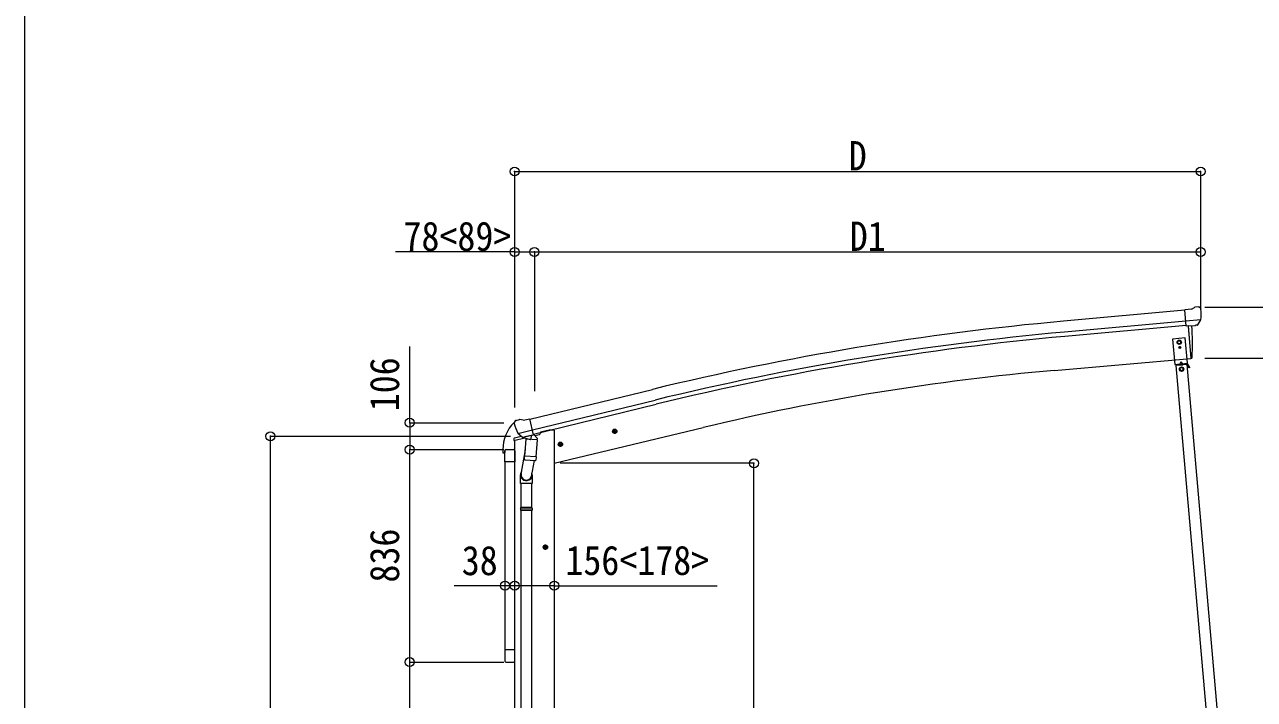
# Model space of a CAD drawing. Units: millimetres at full size, sheet at 1:35. Extents: x -9783 to 9892, y -6828 to 6752.
# Drawn here: x -9783 to -4945, y 574 to 3229 of the extents above; entities that cross this region are included whole.
import ezdxf
from ezdxf.enums import TextEntityAlignment as Align

# ---------------------------------------------------------------- set-up
doc = ezdxf.new("R2010")
doc.units = ezdxf.units.MM
doc.header["$LTSCALE"] = 35
doc.header["$PDMODE"] = 32
doc.header["$PDSIZE"] = 35
for name, color, linetype, lineweight in [('0-1_本体', 4, 'Continuous', 9), ('0-2_部品', 7, 'Continuous', 9), ('0-A_寸法', 4, 'Continuous', 9), ('1-1_GLASS', 4, 'Continuous', 9), ('1-2_GLASS_SEAL', 7, 'Continuous', 9), ('1-A', 6, 'Continuous', 9), ('F-0_240', 7, 'Continuous', 9)]:
    doc.layers.add(name, color=color, linetype=linetype, lineweight=lineweight)
doc.styles.add('ＭＳ ゴシック', font='')
doc.styles.get('ＭＳ ゴシック').set_extended_font_data('MS Gothic')

msp = doc.modelspace()

# ---------------------------------------------------------------- linework, layer by layer
at = {"layer": '0-1_本体'}
for p, q in [((-5218.23, 2105.48), (-5695.74, 2062.28)), ((-5214.47, 2062.49), (-5691.85, 2019.29)), ((-5213, 2045.71), (-5690.34, 2002.53)), ((-5205.76, 2043.33), (-5194.6, 1915.72)), ((-5732.55, 1868.66), (-5194.6, 1915.72)), ((-7795.07, 1676.67), (-7312.19, 1794.15)), ((-7784.99, 1634.7), (-7301.98, 1752.17)), ((-7781.06, 1618.32), (-7298, 1735.81)), ((-7719.59, 1633.08), (-7753.1, 1625.03)), ((-7699.59, 1633.08), (-7719.59, 1633.08)), ((-7699.59, 1503.08), (-7113.92, 1643.69)), ((-7699.59, 1633.08), (-7699.59, -1246.92)), ((-7855.09, 1593.37), (-7855.09, -1246.92)), ((-7724.09, 1173.58), (-7744.09, 1173.58)), ((-7734.09, 1181.08), (-7740.59, 1177.33)), ((-7740.59, 1177.33), (-7740.59, 1169.83)), ((-7740.59, 1169.83), (-7734.09, 1166.07)), ((-7734.09, 1163.58), (-7734.09, 1183.58)), ((-7727.59, 1177.33), (-7734.09, 1181.08))]:
    msp.add_line(p, q, dxfattribs=at)
at = {"layer": '0-1_本体', "color": 6}
for p, q in [((-8267.95, 1662.97), (-8267.95, 1556.97)), ((-8267.95, 720.97), (-8267.95, 1556.97)), ((-7855.09, 1021.44), (-7893.09, 1021.44))]:
    msp.add_line(p, q, dxfattribs=at)
at = {"layer": '0-1_本体'}
msp.add_lwpolyline([(-7734.09, 1166.07), (-7727.59, 1169.83), (-7727.59, 1177.33)], dxfattribs=at)
for radius in [8.5, 7.7, 6.5]:
    msp.add_circle((-7734.09, 1173.58), radius, dxfattribs=at)
for centre, radius, start, end in [((-4699.62, -8947.73), 11054.98, 95.16866, 103.66973), ((-4699.62, -8947.73), 11011.82, 95.16974, 103.66973), ((-4699.62, -8947.73), 10994.98, 95.16974, 103.66973), ((-4909.56, -7538.12), 9442.71, 95.00001, 103.5)]:
    msp.add_arc(centre, radius, start, end, dxfattribs=at)
at = {"layer": '0-2_部品'}
for p, q in [((-5191.85, 2109.93), (-5218.42, 2107.6)), ((-5212.76, 2042.94), (-5218.42, 2107.6)), ((-5191.85, 2109.93), (-5180.13, 2116.69)), ((-5165.23, 2118.28), (-5178.89, 2117.09)), ((-5156.09, 2112.53), (-5161.58, 2117.13)), ((-5155.03, 2110.49), (-5154.91, 2109.15)), ((-5155.55, 2067.64), (-5214.47, 2062.49)), ((-5202.8, 2043.81), (-5212.76, 2042.94)), ((-5205.78, 2043.55), (-5194.62, 1915.95)), ((-5169.19, 2046.75), (-5176.9, 2046.08)), ((-5166.8, 2048.15), (-5155.87, 2067.09)), ((-5194.62, 1915.95), (-5192.56, 1916.2)), ((-7856.78, 1661.09), (-7856.5, 1659.94)), ((-7852.56, 1669.67), (-7856.41, 1663.37)), ((-7849.46, 1671.91), (-7836.28, 1675.08)), ((-7821.72, 1672.4), (-7834.98, 1675.1)), ((-7821.72, 1672.4), (-7795.79, 1678.63)), ((-7857.9, 1592.76), (-7815.2, 1603.01)), ((-7857.9, 1599.65), (-7857.9, 1592.76)), ((-7829.4, 1608.86), (-7855.6, 1602.57)), ((-7842.72, 1620.78), (-7785.22, 1634.59)), ((-7825.87, 1605.87), (-7842.25, 1620.37)), ((-7823.16, 1605.31), (-7815.64, 1607.11)), ((-7822.33, 1605.41), (-7820.8, 1605.78)), ((-7820.8, 1605.78), (-7784.09, 1614.59)), ((-7818.96, 1605.55), (-7819.01, 1604.81)), ((-7818.25, 1603.77), (-7792.44, 1597.33)), ((-7811.34, 1598.42), (-7816.01, 1531.59)), ((-7765.65, 1595.23), (-7811.34, 1598.42)), ((-7809.56, 1601.6), (-7809.79, 1598.32)), ((-7790.04, 1612.77), (-7791.06, 1598.16)), ((-7784.09, 1614.59), (-7782.56, 1614.96)), ((-7781.01, 1617.06), (-7780.06, 1617)), ((-7780.06, 1617), (-7766.75, 1601.68)), ((-7776.07, 1612.4), (-7757.18, 1616.94)), ((-7766.75, 1601.68), (-7767.19, 1595.34)), ((-7753.35, 1625.11), (-7753.35, 1621.8)), ((-7471.11, 1626.9), (-7451.66, 1631.56)), ((-7466.55, 1634.67), (-7468.68, 1627.48)), ((-7459.25, 1636.43), (-7466.55, 1634.67)), ((-7459.05, 1619.51), (-7463.72, 1638.95)), ((-7454.09, 1630.98), (-7459.25, 1636.43)), ((-7456.22, 1623.79), (-7454.09, 1630.98)), ((-7814.28, 1556.35), (-7830.19, 1460.18)), ((-7770.32, 1528.39), (-7765.65, 1595.23)), ((-7685.03, 1575.54), (-7665.58, 1580.21)), ((-7680.47, 1583.32), (-7682.6, 1576.12)), ((-7673.17, 1585.07), (-7680.47, 1583.32)), ((-7672.97, 1568.15), (-7677.64, 1587.6)), ((-7668.01, 1579.62), (-7673.17, 1585.07)), ((-7670.14, 1572.43), (-7668.01, 1579.62)), ((-7816.87, 1519.12), (-7816, 1531.59)), ((-7816.47, 1517.76), (-7816.48, 1517.76)), ((-7770.32, 1528.39), (-7816.01, 1531.59)), ((-7815.03, 1516.98), (-7773.33, 1514.07)), ((-7778.76, 1514.45), (-7789.49, 1450.86)), ((-7770.33, 1528.39), (-7771.22, 1515.7)), ((-7832.34, 1423.02), (-7832.34, 1457.37)), ((-7786.34, 1457.68), (-7786.34, 1423.02)), ((-7786.34, 1423.02), (-7832.34, 1423.02)), ((-7830.34, 1423.02), (-7830.34, 1329.02)), ((-7788.34, 1423.02), (-7788.34, 1329.02)), ((-7832.34, 1327.02), (-7831.34, 1329.02)), ((-7786.34, 1327.02), (-7832.34, 1327.02)), ((-7786.34, 1319.02), (-7832.34, 1319.02)), ((-7787.34, 1329.02), (-7831.34, 1329.02)), ((-7787.34, 1317.02), (-7831.34, 1317.02)), ((-7830.34, 1317.02), (-7830.34, 372.83)), ((-7788.34, 1317.02), (-7788.34, 372.83)), ((-7786.34, 1327.02), (-7787.34, 1329.02)), ((-7786.34, 1319.02), (-7787.34, 1317.02)), ((-7786.34, 1327.02), (-7786.34, 1319.02)), ((-7723.84, 1172.96), (-7743.84, 1172.96)), ((-7733.84, 1180.46), (-7740.34, 1176.71)), ((-7740.34, 1176.71), (-7740.34, 1169.21)), ((-7740.34, 1169.21), (-7733.84, 1165.45)), ((-7733.84, 1162.96), (-7733.84, 1182.96)), ((-7727.34, 1176.71), (-7733.84, 1180.46))]:
    msp.add_line(p, q, dxfattribs=at)
for points in [[(-5202.8, 2043.81), (-5202.52, 2043.75), (-5177.15, 2045.97), (-5176.9, 2046.08)], [(-5155.48, 2068.27), (-5155.77, 2067.29), (-5155.87, 2067.09)], [(-7790.36, 1613.18), (-7780.64, 1615.52), (-7795.79, 1678.63)], [(-7842.99, 1621.36), (-7842.41, 1620.52), (-7842.25, 1620.37)], [(-7790.36, 1613.18), (-7790.6, 1613.03), (-7815.36, 1607.08), (-7815.64, 1607.11)], [(-7468.68, 1627.48), (-7463.52, 1622.03), (-7456.22, 1623.79)], [(-7682.6, 1576.12), (-7677.44, 1570.68), (-7670.14, 1572.43)], [(-7832.34, 1327.02), (-7832.34, 1319.02), (-7831.34, 1317.02)], [(-7733.84, 1165.45), (-7727.34, 1169.21), (-7727.34, 1176.71)]]:
    msp.add_lwpolyline(points, dxfattribs=at)
for centre, radius in [((-5240.31, 1979.21), 6.5), ((-7461.39, 1629.23), 8.5), ((-7461.39, 1629.23), 7.7), ((-7461.39, 1629.23), 6.5), ((-7675.31, 1577.87), 8.5), ((-7675.31, 1577.87), 7.7), ((-7675.31, 1577.87), 6.5), ((-7733.84, 1172.96), 8.5), ((-7733.84, 1172.96), 7.7), ((-7733.84, 1172.96), 6.5)]:
    msp.add_circle(centre, radius, dxfattribs=at)
for centre, radius, start, end in [((-5178.63, 2114.1), 3, 95, 120), ((-5164.79, 2113.3), 5, 50.00648, 94.99352), ((-5356.54, 2091.51), 202.4, 353.4085, 5), ((-6088.39, 1971.76), 900, 356.63919, 4.64986), ((-5192.93, 1919.18), 3, 277, 356.63919), ((-7659.7, 1707.19), 202.4, 193.5, 205.09125), ((-7848.29, 1667.05), 5, 103.5, 148.5), ((-7835.58, 1672.16), 3, 78.5, 103.5), ((-7854.9, 1599.65), 3, 103.5, 180), ((-7822.44, 1605.9), 0.5, 248.23754, 283.5), ((-7819.46, 1605.59), 0.5, 356, 103.5), ((-7818.01, 1604.74), 1, 176, 256), ((-7792.09, 1598.3), 1.03, 250.03897, 351.96569), ((-7789.44, 1612.69), 0.604, 100.59842, 172.20595), ((-7782.68, 1615.44), 0.5, 283.5, 318.76246), ((-7758.35, 1621.8), 5, 283.5, 0), ((-7814.93, 1518.95), 1.95, 175.04017, 217.47766), ((-7814.89, 1518.98), 2, 217.40962, 266), ((-7773.19, 1516.06), 2, 266, 349.46843), ((-7802.34, 1457.37), 30, 177.45142, 180)]:
    msp.add_arc(centre, radius, start, end, dxfattribs=at)
for centre, major_axis, ratio, start_param, end_param in [((-5150.7, 2114.53), (-15.35, 3.44), 0.101033, 5.9751426, 5.9753737), ((-5158.02, 2110.23), (2.71, -1.31), 0.997474, 0.5366567, 1.3225652), ((-5169.46, 2049.75), (1.62, -2.54), 0.997631, 5.8041905, 5.8929484), ((-5169.53, 2049.86), (-3.5, 2.17), 0.650902, 2.1145521, 2.1873627), ((-5169.4, 2049.66), (1.62, -2.54), 0.997631, 5.965759, 6.7621801), ((-7853.86, 1661.8), (-1.57, -2.57), 0.99628, 4.712389, 5.4996506), ((-7823.88, 1608.13), (-0.73, -2.92), 0.997631, 5.8041905, 6.6006116), ((-7823.83, 1608.36), (2.63, 3.16), 0.650902, 4.0958226, 4.1686332), ((-7823.86, 1608.23), (-0.73, -2.92), 0.997631, 0.3902369, 0.4789948), ((-7809.34, 1457.68), (23, 0), 0.996195, 2.5560258, 6.5663028), ((-7809.34, 1457.68), (21, 0), 0.996195, 2.9349147, 5.9512394)]:
    msp.add_ellipse(centre, major_axis=major_axis, ratio=ratio, start_param=start_param, end_param=end_param, dxfattribs=at)
at = {"layer": '0-A_寸法', "color": 6}
for p, q in [((-7855.34, 2651.44), (-7855.34, 2334.82)), ((-7855.34, 2651.44), (-5156.34, 2651.44)), ((-5156.34, 2651.44), (-5156.34, 2334.82)), ((-7855.34, 2334.82), (-8323.44, 2334.82)), ((-7855.34, 2334.82), (-7855.34, 1722.59)), ((-7855.34, 2334.82), (-7777.34, 2334.82)), ((-7777.34, 2334.82), (-7777.34, 1786.96)), ((-7777.34, 2334.82), (-5156.34, 2334.82)), ((-5156.34, 2334.82), (-5156.34, 2105.81)), ((-4342, 2116.08), (-5139.84, 2116.08)), ((-4811.01, 1915.68), (-5139.84, 1915.68)), ((-8815.92, 1609.48), (-7870.83, 1609.48)), ((-8815.92, -696.92), (-8815.92, 1609.48)), ((-7699.34, 1021.44), (-7855.34, 1021.44)), ((-7699.34, 1021.44), (-7058.61, 1021.44))]:
    msp.add_line(p, q, dxfattribs=at)
at = {"layer": '0-A_寸法'}
for p, q in [((-5239.79, 1959.72), (-5240.61, 1959.73)), ((-5237.34, 1958.85), (-5236.52, 1958.84)), ((-5210.55, 1891.47), (-5254.38, 1887.63)), ((-5254.35, 1887.63), (-5114.47, 294.5)), ((-5209.63, 1894.56), (-5253.15, 1890.75)), ((-5252.89, 1887.76), (-5253.15, 1890.75)), ((-5238.44, 1889.03), (-5238.7, 1892.02)), ((-5238.48, 1889.53), (-5226.53, 1890.57)), ((-5233.64, 1902.96), (-5237.77, 1894.11)), ((-5233.64, 1902.96), (-5228.03, 1894.96)), ((-5226.49, 1890.07), (-5226.75, 1893.06)), ((-5212.04, 1891.34), (-5212.3, 1894.33)), ((-5212.09, 1891.84), (-5209.41, 1892.07)), ((-5210.52, 1891.48), (-5070.64, 298.35)), ((-5198.93, 1879.49), (-5206.77, 1893.07)), ((-5203.6, 1882.57), (-5201.43, 1883.82))]:
    msp.add_line(p, q, dxfattribs=at)
for points in [[(-5207.99, 1896.71), (-5216.71, 1996.33), (-5266.52, 1991.97), (-5257.8, 1892.35)], [(-5240.31, 1986.71), (-5246.81, 1982.96), (-5246.81, 1975.46), (-5240.31, 1971.7), (-5233.81, 1975.46), (-5233.81, 1982.96)], [(-5217.78, 1893.85), (-5247.67, 1891.23), (-5247.84, 1893.22), (-5217.96, 1895.84)], [(-5231.07, 1881.12), (-5237.57, 1877.36), (-5237.57, 1869.86), (-5231.07, 1866.11), (-5224.57, 1869.86), (-5224.57, 1877.36)]]:
    msp.add_lwpolyline(points, close=True, dxfattribs=at)
for points in [[(-5240.61, 1959.73), (-5240.62, 1958.91), (-5239.8, 1958.9)], [(-5239, 1958.06), (-5239.01, 1957.24), (-5238.19, 1957.23), (-5238.18, 1958.05)], [(-5238.13, 1960.51), (-5238.12, 1961.33), (-5238.94, 1961.34), (-5238.95, 1960.52)], [(-5236.52, 1958.84), (-5236.51, 1959.66), (-5237.33, 1959.67)], [(-5198.93, 1879.49), (-5201.1, 1878.24), (-5208.94, 1891.82)]]:
    msp.add_lwpolyline(points, dxfattribs=at)
for centre, radius in [((-5240.31, 1979.21), 8.5), ((-5240.31, 1979.21), 7.7), ((-5238.56, 1959.28), 3.75), ((-5231.07, 1873.61), 8.5), ((-5231.07, 1873.61), 7.7), ((-5231.07, 1873.61), 6.5)]:
    msp.add_circle(centre, radius, dxfattribs=at)
for centre, radius, start, end in [((-5239.82, 1958.08), 0.82, 359, 89), ((-5239.77, 1960.54), 0.82, 269, 359), ((-5237.36, 1958.03), 0.82, 89, 179), ((-5237.31, 1960.49), 0.82, 179, 269), ((-5209.37, 1891.57), 3, 30, 95), ((-5209.37, 1891.57), 0.5, 30, 95)]:
    msp.add_arc(centre, radius, start, end, dxfattribs=at)
at = {"layer": '0-A_寸法', "color": 6}
for p in [(-7855.34, 2651.44), (-5156.34, 2651.44), (-7855.34, 2334.82), (-7777.34, 2334.82), (-5156.34, 2334.82), (-8815.92, 1609.48), (-7855.34, 1021.44), (-7699.34, 1021.44)]:
    msp.add_point(p, dxfattribs=at)
at = {"layer": '1-1_GLASS'}
for p, q in [((-7893.09, 1508.47), (-7893.09, 769.47)), ((-7855.09, 1508.47), (-7855.09, 769.47))]:
    msp.add_line(p, q, dxfattribs=at)
at = {"layer": '1-2_GLASS_SEAL'}
for p, q in [((-7901.59, 1556.95), (-7901.59, 1545.2)), ((-7894.33, 1551.96), (-7894.33, 1545.2)), ((-7894.09, 1508.47), (-7894.09, 1552.17)), ((-7888.59, 1557.67), (-7859.59, 1557.67)), ((-7888.33, 1557.96), (-7855.09, 1557.96)), ((-7854.09, 1552.17), (-7854.09, 1508.47)), ((-7901.09, 1544.7), (-7894.83, 1544.7)), ((-7854.09, 1508.47), (-7894.09, 1508.47)), ((-7894.09, 769.47), (-7894.09, 725.77)), ((-7854.09, 769.47), (-7894.09, 769.47)), ((-7854.09, 725.77), (-7854.09, 769.47)), ((-7888.59, 720.27), (-7859.59, 720.27))]:
    msp.add_line(p, q, dxfattribs=at)
for centre, radius, start, end in [((-7749.34, 1556.95), 152.26, 135.14293, 180), ((-7852.85, 1658.98), 6.95, 105.94697, 129.45641), ((-7888.33, 1551.96), 6, 90, 180), ((-7888.59, 1552.17), 5.5, 90, 180), ((-7859.59, 1552.17), 5.5, 0, 90), ((-7901.09, 1545.2), 0.5, 180, 270), ((-7894.83, 1545.2), 0.5, 270, 0), ((-7888.59, 725.77), 5.5, 180, 270), ((-7859.59, 725.77), 5.5, 270, 0)]:
    msp.add_arc(centre, radius, start, end, dxfattribs=at)
at = {"layer": '1-A'}
for p, q in [((-8267.95, 1662.97), (-8267.95, 1962.97)), ((-8267.95, 1662.97), (-7897.36, 1662.97)), ((-8267.95, 1556.97), (-7897.36, 1556.97)), ((-6913.58, 1503.08), (-7676.33, 1503.08)), ((-6913.58, -696.92), (-6913.58, 1503.08)), ((-7893.09, 1021.44), (-8093.09, 1021.44)), ((-8267.95, 720.97), (-7897.36, 720.97)), ((-8267.95, 720.97), (-7897.36, 720.97)), ((-8267.95, -696.92), (-8267.95, 720.97))]:
    msp.add_line(p, q, dxfattribs=at)
for p in [(-8267.95, 1662.97), (-8267.95, 1556.97), (-6913.58, 1503.08), (-7893.09, 1021.44), (-7855.09, 1021.44), (-8267.95, 720.97)]:
    msp.add_point(p, dxfattribs=at)
at = {"layer": 'F-0_240', "color": 5}
msp.add_line((-9783.03, 6751.9), (-9783.03, -6828.1), dxfattribs=at)

# ---------------------------------------------------------------- texts
at = {"layer": '0-A_寸法', "color": 7, "style": 'ＭＳ ゴシック', "width": 0.9}
for s, p in [('D', (-6540.84, 2620.94)), ('78<89>', (-8292.33, 2304.32)), ('D1', (-6536.84, 2304.32)), ('156<178>', (-7655.39, 1029.04))]:
    msp.add_text(s, height=115.5, dxfattribs=at).set_placement(p, align=Align.BOTTOM_LEFT)
at = {"layer": '1-A', "color": 7, "style": 'ＭＳ ゴシック', "width": 0.9}
for s, p in [('106', (-8274.95, 1707.97)), ('836', (-8274.95, 1033.97))]:
    msp.add_text(s, height=115.5, rotation=90, dxfattribs=at).set_placement(p, align=Align.BOTTOM_LEFT)
msp.add_text('38', height=115.5, dxfattribs=at).set_placement((-8063.09, 1028.44), align=Align.BOTTOM_LEFT)

doc.saveas('drawing.dxf')
